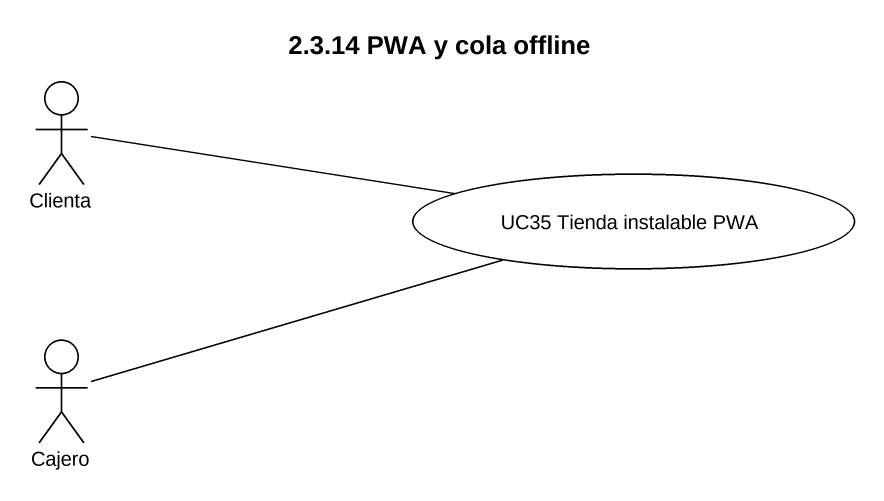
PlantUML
@startuml
title 2.3.14 PWA y cola offline
actor Clienta
usecase "UC35 Tienda instalable PWA" as UC35_Tienda_instalable_PWA
actor Cajero
Clienta -right- UC35_Tienda_instalable_PWA
Cajero -right- UC35_Tienda_instalable_PWA
@enduml
